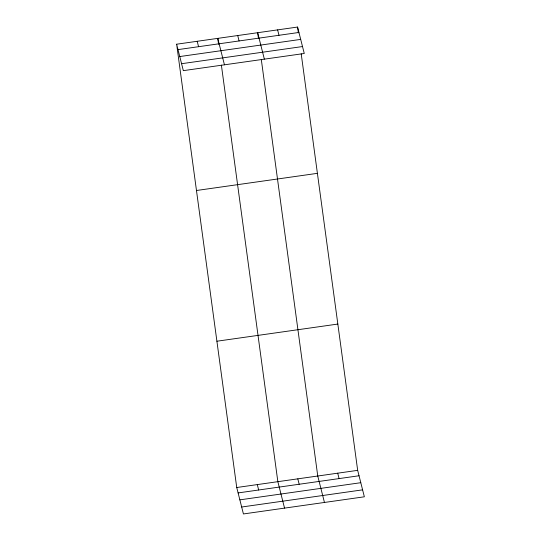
<?xml version="1.0" encoding="UTF-8"?>
<svg xmlns="http://www.w3.org/2000/svg" width="541" height="541" viewBox="0 0 541 541"><rect width="100%" height="100%" fill="white"/><g stroke="black" fill="none" stroke-linecap="round" stroke-linejoin="round"><path stroke-width="0.81" d="M176.643 44.206L297.577 27.05L304.265 53.491L183.331 70.648L176.643 44.206L236.735 487.509L243.423 513.95L364.357 496.794L357.669 470.352L301.202 53.802M178.009 49.616L298.943 32.46M179.768 56.555L300.701 39.398M181.58 63.71L302.507 46.553M196.471 190.5L317.405 173.336M216.907 341.222L337.834 324.059M236.735 487.509L357.669 470.352M238.101 492.919L359.035 475.762M239.859 499.857L360.793 482.7M241.671 507.012L362.598 489.848M277.621 29.883L278.987 35.287M264.36 59.152L257.665 32.71L258.463 38.567M237.715 35.544L239.081 40.954M337.712 473.186L339.079 478.589M224.447 64.812L217.759 38.377L218.55 44.227M324.451 502.454L317.756 476.012L261.296 59.463M197.201 41.292L198.567 46.702M297.807 478.846L299.173 484.256M284.546 508.114L277.851 481.679L221.384 65.123M257.293 484.594L258.666 490.004M297.577 27.05L298.368 32.9"/></g></svg>
